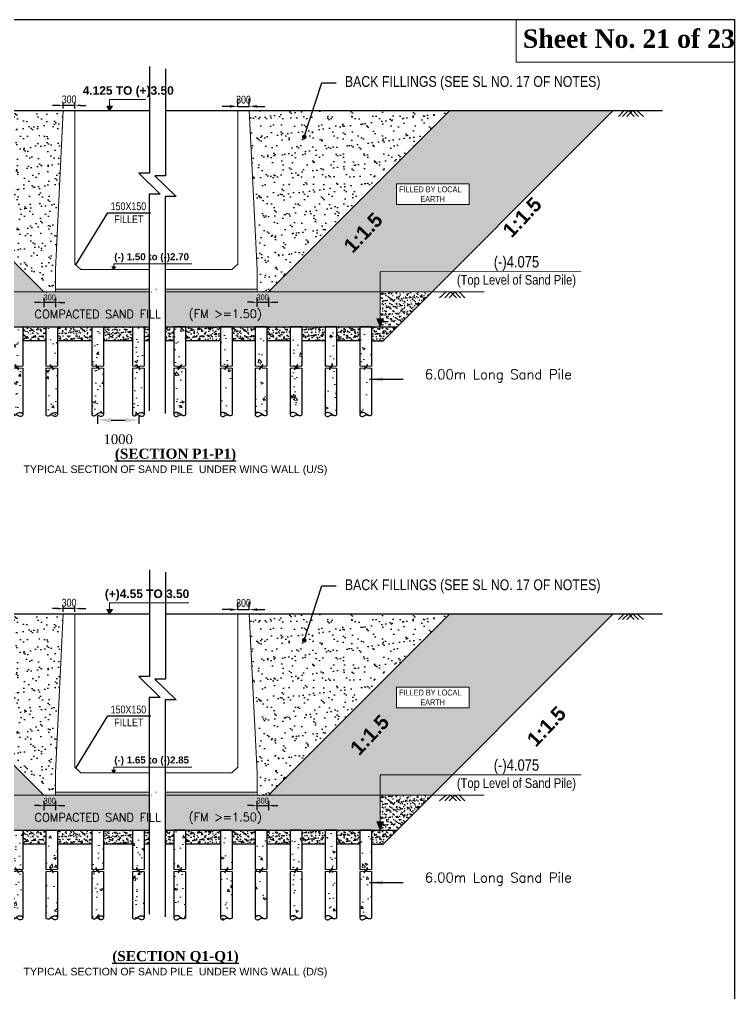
# Model space of a CAD drawing. Extents: x -119161 to 3778985, y -718511 to -30958.
# Drawn here: x 3516381 to 3534832, y -253514 to -228401 of the extents above; entities that cross this region are included whole.
import ezdxf

# ---------------------------------------------------------------- set-up
doc = ezdxf.new("R2010")
doc.units = 0
doc.header["$MEASUREMENT"] = 0
doc.linetypes.add('DASHED', pattern=[0.75, 0.5, -0.25])
doc.layers.get('0').update_dxf_attribs({"linetype": 'CONTINUOUS'})
doc.layers.get('DEFPOINTS').update_dxf_attribs({"linetype": 'CONTINUOUS'})
doc.layers.add('Dim', color=7, linetype='CONTINUOUS', lineweight=9)
doc.layers.add('HATCH', color=252, linetype='CONTINUOUS', lineweight=5)
for name, color, linetype in [('LINE', 7, 'CONTINUOUS'), ('P1', 7, 'CONTINUOUS'), ('TEXT', 10, 'CONTINUOUS'), ('TXT', 7, 'CONTINUOUS')]:
    doc.layers.add(name, color=color, linetype=linetype)
doc.styles.add('ARIAL', font='ARIALN.TTF')
doc.styles.add('BIG', font='ROMANT.SHX')
doc.styles.add('DIM', font='isocp3.shx')
doc.styles.get("Standard").update_dxf_attribs({"font": 'times.ttf', "height": 250})
doc.dimstyles.new('3', dxfattribs={"dimtxt": 225, "dimasz": 350, "dimexe": 100, "dimexo": 25, "dimgap": 9, "dimtad": 0, "dimdec": 0, "dimzin": 0, "dimdsep": 46, "dimtxsty": 'Standard', "dimcen": 0, "dimclrt": 256, "dimadec": 0, "dimazin": 0, "dimtfac": 1, "dimtdec": 0, "dimtofl": 0, "dimtmove": 2, "dimatfit": 3, "dimfxl": 1, "dimtolj": 1, "dimtzin": 0, "dimarcsym": 0})
doc.dimstyles.new('dim_100', dxfattribs={"dimtxt": 200, "dimasz": 200, "dimexe": 200, "dimexo": 100, "dimgap": 70, "dimtad": 1, "dimdec": 0, "dimzin": 0, "dimdsep": 46, "dimtxsty": 'DIM', "dimcen": 150, "dimclrd": 5, "dimclre": 5, "dimclrt": 7, "dimadec": 0, "dimazin": 0, "dimtfac": 1, "dimtdec": 0, "dimtmove": 0, "dimatfit": 3, "dimfxl": 20, "dimtolj": 1, "dimtzin": 0, "dimarcsym": 0})
doc.dimstyles.new('dim_250', dxfattribs={"dimtxt": 500, "dimasz": 500, "dimexe": 500, "dimexo": 100, "dimgap": 150, "dimtad": 1, "dimdec": 0, "dimzin": 0, "dimdsep": 46, "dimtxsty": 'ARIAL', "dimcen": 350, "dimclrd": 5, "dimclre": 5, "dimclrt": 7, "dimadec": 0, "dimazin": 0, "dimtfac": 1, "dimtdec": 0, "dimtmove": 0, "dimatfit": 3, "dimfxl": 500, "dimfxlon": 1, "dimtolj": 1, "dimtzin": 0, "dimarcsym": 0})
doc.dimstyles.new('dim_60', dxfattribs={"dimtxt": 120, "dimasz": 120, "dimexe": 60, "dimexo": 60, "dimgap": 50, "dimtad": 1, "dimdec": 0, "dimzin": 0, "dimdsep": 46, "dimtxsty": 'DIM', "dimcen": 0.09, "dimclrd": 5, "dimclre": 5, "dimclrt": 7, "dimadec": 0, "dimazin": 0, "dimtfac": 1, "dimtdec": 0, "dimtmove": 0, "dimatfit": 3, "dimfxl": 1, "dimtolj": 1, "dimtzin": 0, "dimarcsym": 0})
doc.dimstyles.new('dim_70', dxfattribs={"dimtxt": 140, "dimasz": 140, "dimexe": 70, "dimexo": 40, "dimgap": 50, "dimtad": 1, "dimdec": 0, "dimzin": 0, "dimdsep": 46, "dimtxsty": 'ARIAL', "dimcen": 0.09, "dimclrd": 5, "dimclre": 5, "dimclrt": 7, "dimadec": 0, "dimazin": 0, "dimtfac": 1, "dimtdec": 0, "dimtmove": 0, "dimatfit": 3, "dimfxl": 1, "dimtolj": 1, "dimtzin": 0, "dimarcsym": 0})
pattern_1 = [(37.5, (2451530.54, 1235415.37), (-12.59867, 385.364754), [0, -304, 0, -340, 0, -325]), (7.5, (2451530.54, 1235415.37), (353.95534, 564.42921), [0, -164, 0, -274, 0, -105]), (327.5, (2451284.54, 1235415.37), (622.82837, 1.13181), [0, -100, 0, -360, 0, -470]), (317.5, (2451284.54, 1235415.37), (601.22532, 175.53511), [0, -50, 0, -236, 0, -270])]
pattern_2 = [(37.5, (2412265.65, 1241194.8), (-4.409535, 134.877664), [0, -106.4, 0, -119, 0, -113.75]), (7.5, (2412265.65, 1241194.8), (123.88437, 197.550225), [0, -57.4, 0, -95.9, 0, -36.75]), (327.5, (2412179.55, 1241194.8), (217.98993, 0.396134), [0, -35, 0, -126, 0, -164.5]), (317.5, (2412179.55, 1241194.8), (210.428862, 61.43729), [0, -17.5, 0, -82.6, 0, -94.5])]
pattern_3 = [(37.5, (2451530.54, 1222440.35), (-12.59867, 385.364754), [0, -304, 0, -340, 0, -325]), (7.5, (2451530.54, 1222440.35), (353.95534, 564.42921), [0, -164, 0, -274, 0, -105]), (327.5, (2451284.54, 1222440.35), (622.82837, 1.13181), [0, -100, 0, -360, 0, -470]), (317.5, (2451284.54, 1222440.35), (601.22532, 175.53511), [0, -50, 0, -236, 0, -270])]
pattern_4 = [(37.5, (2412265.65, 1228219.78), (-4.409535, 134.877664), [0, -106.4, 0, -119, 0, -113.75]), (7.5, (2412265.65, 1228219.78), (123.88437, 197.550225), [0, -57.4, 0, -95.9, 0, -36.75]), (327.5, (2412179.55, 1228219.78), (217.98993, 0.396134), [0, -35, 0, -126, 0, -164.5]), (317.5, (2412179.55, 1228219.78), (210.428862, 61.43729), [0, -17.5, 0, -82.6, 0, -94.5])]

# ---------------------------------------------------------------- blocks, each defined once
blk = doc.blocks.new('*D2041')
at = {"layer": 'DEFPOINTS', "color": 0, "lineweight": -2, "ltscale": 50}
for p in [(3517512, -230615), (3517512, -230740), (3517812, -230740)]:
    blk.add_point(p, dxfattribs=at)
at = {"layer": 'HATCH', "color": 5, "lineweight": -2, "ltscale": 50}
for p, q in [((3517372, -230615), (3517232, -230615)), ((3517512, -230700), (3517512, -230545)), ((3517812, -230615), (3517512, -230615)), ((3517812, -230700), (3517812, -230545)), ((3517952, -230615), (3518092, -230615))]:
    blk.add_line(p, q, dxfattribs=at)
for points in [[(3517372, -230592), (3517372, -230638), (3517512, -230615)], [(3517952, -230592), (3517952, -230638), (3517812, -230615)]]:
    blk.add_solid(points, dxfattribs=at)
at = {"layer": 'HATCH', "color": 7, "ltscale": 50, "insert": (3517662, -230463), "char_height": 200, "attachment_point": 5, "style": 'ARIAL'}
blk.add_mtext('\\A1;300', dxfattribs=at)
blk = doc.blocks.new('*D2042')
at = {"layer": 'DEFPOINTS', "color": 0, "lineweight": -2, "ltscale": 500}
for p in [(3517012, -235425), (3517312, -235425), (3517012, -235695)]:
    blk.add_point(p, dxfattribs=at)
at = {"layer": 'Dim', "color": 5, "lineweight": -2, "ltscale": 500}
for p, q in [((3516892, -235695), (3516772, -235695)), ((3517012, -235575), (3517012, -235815)), ((3517312, -235695), (3517012, -235695)), ((3517312, -235575), (3517312, -235815)), ((3517432, -235695), (3517552, -235695))]:
    blk.add_line(p, q, dxfattribs=at)
for points in [[(3516892, -235675), (3516892, -235715), (3517012, -235695)], [(3517432, -235675), (3517432, -235715), (3517312, -235695)]]:
    blk.add_solid(points, dxfattribs=at)
at = {"layer": 'Dim', "color": 7, "ltscale": 500, "insert": (3517162, -235568), "char_height": 150, "attachment_point": 5, "style": 'ARIAL'}
blk.add_mtext('\\A1;300', dxfattribs=at)
blk = doc.blocks.new('*D2043')
at = {"layer": 'DEFPOINTS', "color": 0, "lineweight": -2, "ltscale": 50}
for p in [(3522012, -230750), (3522312, -230641), (3522312, -230750)]:
    blk.add_point(p, dxfattribs=at)
at = {"layer": 'HATCH', "color": 5, "lineweight": -2, "ltscale": 50}
for p, q in [((3522012, -230650), (3522012, -230441)), ((3522312, -230650), (3522312, -230441)), ((3521812, -230641), (3521612, -230641)), ((3522012, -230641), (3522312, -230641)), ((3522512, -230641), (3522712, -230641))]:
    blk.add_line(p, q, dxfattribs=at)
for points in [[(3521812, -230608), (3521812, -230674), (3522012, -230641)], [(3522512, -230608), (3522512, -230674), (3522312, -230641)]]:
    blk.add_solid(points, dxfattribs=at)
at = {"layer": 'HATCH', "color": 7, "ltscale": 50, "insert": (3522162, -230469), "char_height": 200, "attachment_point": 5, "style": 'ARIAL'}
blk.add_mtext('\\A1;300', dxfattribs=at)
blk = doc.blocks.new('*D2044')
at = {"layer": 'DEFPOINTS', "color": 0, "lineweight": -2, "ltscale": 500}
for p in [(3522507, -235423), (3522806, -235423), (3522806, -235693)]:
    blk.add_point(p, dxfattribs=at)
at = {"layer": 'Dim', "color": 5, "lineweight": -2, "ltscale": 500}
for p, q in [((3522387, -235693), (3522267, -235693)), ((3522507, -235573), (3522507, -235813)), ((3522507, -235693), (3522806, -235693)), ((3522806, -235573), (3522806, -235813)), ((3522926, -235693), (3523046, -235693))]:
    blk.add_line(p, q, dxfattribs=at)
for points in [[(3522387, -235673), (3522387, -235713), (3522507, -235693)], [(3522926, -235673), (3522926, -235713), (3522806, -235693)]]:
    blk.add_solid(points, dxfattribs=at)
at = {"layer": 'Dim', "color": 7, "ltscale": 500, "insert": (3522657, -235567), "char_height": 150, "attachment_point": 5, "style": 'ARIAL'}
blk.add_mtext('\\A1;300', dxfattribs=at)
blk = doc.blocks.new('RT')
at = {"layer": 'Dim', "ltscale": 50}
h = blk.add_hatch(dxfattribs=at)
h.set_pattern_fill('AR-CONC', color=8, scale=100, style=0)
h.set_pattern_definition([(50, (-3013919.5, 641592.65), (717.26018, -62.75213), [75, -825]), (355, (-3013919.5, 641592.65), (-138.75133, 752.19213), [60, -660]), (100.4514, (-3013859.75, 641587.4), (578.50938, 689.43954), [63.74019, -701.14211]), (46.1842, (-3013919.5, 641792.65), (1067.24105, -165.51901), [112.5, -1237.5]), (96.6356, (-3013830.6, 641778.9), (934.6627, 974.11787), [95.6103, -1051.713]), (351.1842, (-3013919.5, 641792.7), (934.66195, 974.1186), [90, -990]), (21, (-3013819.5, 641742.65), (596.90705, -402.61889), [75, -825]), (326, (-3013819.5, 641742.65), (243.31533, 725.15005), [60, -660]), (71.4514, (-3013769.8, 641709.1), (840.22263, 322.5305), [63.74019, -701.14211]), (37.5, (-3013919.52, 641592.65), (12.159855, 332.893854), [0, -652, 0, -670, 0, -662.5]), (7.5, (-3013919.52, 641592.65), (263.069537, 394.41171), [0, -382, 0, -637, 0, -252.5]), (327.5, (-3014142.52, 641592.65), (533.822436, -22.554872), [0, -250, 0, -780, 0, -1035]), (317.5, (-3014242.52, 641592.65), (583.18617, 100.10498), [0, -325, 0, -518, 0, -735])])
h.paths.add_polyline_path([(150, -2269), (138, -2291), (119, -2305), (97, -2311), (74, -2310), (52, -2302), (33, -2290), (15, -2276), (-6, -2267), (-29, -2266), (-52, -2273), (-64, -2281), (-86, -2289), (-109, -2290), (-130, -2283), (-150, -2271), (-150, 0), (150, 0)])
for points in [[(-150, -1014), (-44, -1014), (-44, -966), (22, -1055), (22, -1014), (150, -1014)], [(-150, -1063), (-29, -1063), (-29, -1015), (38, -1103), (38, -1063), (150, -1063)]]:
    blk.add_lwpolyline(points, dxfattribs=at)
at = {"layer": 'P1', "ltscale": 50}
for points in [[(-150, 0), (-150, -1014)], [(-150, 0), (150, 0)], [(150, 0), (150, -1014)], [(-150, -1063), (-150, -2271)], [(150, -1063), (150, -2253)]]:
    blk.add_lwpolyline(points, dxfattribs=at)
blk.add_spline([(-150, -2271), (-115, -2289), (-72, -2284), (-23, -2252), (15, -2223), (67, -2207), (106, -2210), (132, -2224), (144, -2239), (150, -2253), (150, -2266), (123, -2303), (73, -2309), (38, -2293), (10, -2273), (-18, -2265), (-51, -2273)], degree=3, dxfattribs=at)
blk = doc.blocks.new('PILE.5')
at = {"layer": 'HATCH', "color": 5}
blk.add_blockref('RT', (0, 0), dxfattribs=at)
blk = doc.blocks.new('*D2052')
at = {"layer": 'DEFPOINTS', "color": 0, "lineweight": -2, "ltscale": 50}
for p in [(3517512, -243590), (3517512, -243715), (3517812, -243715)]:
    blk.add_point(p, dxfattribs=at)
at = {"layer": 'HATCH', "color": 5, "lineweight": -2, "ltscale": 50}
for p, q in [((3517372, -243590), (3517232, -243590)), ((3517512, -243675), (3517512, -243520)), ((3517812, -243590), (3517512, -243590)), ((3517812, -243675), (3517812, -243520)), ((3517952, -243590), (3518092, -243590))]:
    blk.add_line(p, q, dxfattribs=at)
for points in [[(3517372, -243567), (3517372, -243613), (3517512, -243590)], [(3517952, -243567), (3517952, -243613), (3517812, -243590)]]:
    blk.add_solid(points, dxfattribs=at)
at = {"layer": 'HATCH', "color": 7, "ltscale": 50, "insert": (3517662, -243438), "char_height": 200, "attachment_point": 5, "style": 'ARIAL'}
blk.add_mtext('\\A1;300', dxfattribs=at)
blk = doc.blocks.new('*D2053')
at = {"layer": 'DEFPOINTS', "color": 0, "lineweight": -2, "ltscale": 500}
for p in [(3517012, -248400), (3517312, -248400), (3517012, -248670)]:
    blk.add_point(p, dxfattribs=at)
at = {"layer": 'Dim', "color": 5, "lineweight": -2, "ltscale": 500}
for p, q in [((3517012, -248550), (3517012, -248790)), ((3517312, -248550), (3517312, -248790)), ((3516892, -248670), (3516772, -248670)), ((3517312, -248670), (3517012, -248670)), ((3517432, -248670), (3517552, -248670))]:
    blk.add_line(p, q, dxfattribs=at)
for points in [[(3516892, -248650), (3516892, -248690), (3517012, -248670)], [(3517432, -248650), (3517432, -248690), (3517312, -248670)]]:
    blk.add_solid(points, dxfattribs=at)
at = {"layer": 'Dim', "color": 7, "ltscale": 500, "insert": (3517162, -248543), "char_height": 150, "attachment_point": 5, "style": 'ARIAL'}
blk.add_mtext('\\A1;300', dxfattribs=at)
blk = doc.blocks.new('*D2054')
at = {"layer": 'DEFPOINTS', "color": 0, "lineweight": -2, "ltscale": 50}
for p in [(3522012, -243725), (3522312, -243616), (3522312, -243725)]:
    blk.add_point(p, dxfattribs=at)
at = {"layer": 'HATCH', "color": 5, "lineweight": -2, "ltscale": 50}
for p, q in [((3522012, -243625), (3522012, -243416)), ((3522312, -243625), (3522312, -243416)), ((3521812, -243616), (3521612, -243616)), ((3522012, -243616), (3522312, -243616)), ((3522512, -243616), (3522712, -243616))]:
    blk.add_line(p, q, dxfattribs=at)
for points in [[(3521812, -243583), (3521812, -243649), (3522012, -243616)], [(3522512, -243583), (3522512, -243649), (3522312, -243616)]]:
    blk.add_solid(points, dxfattribs=at)
at = {"layer": 'HATCH', "color": 7, "ltscale": 50, "insert": (3522162, -243444), "char_height": 200, "attachment_point": 5, "style": 'ARIAL'}
blk.add_mtext('\\A1;300', dxfattribs=at)
blk = doc.blocks.new('*D2055')
at = {"layer": 'DEFPOINTS', "color": 0, "lineweight": -2, "ltscale": 500}
for p in [(3522507, -248398), (3522806, -248398), (3522806, -248668)]:
    blk.add_point(p, dxfattribs=at)
at = {"layer": 'Dim', "color": 5, "lineweight": -2, "ltscale": 500}
for p, q in [((3522507, -248548), (3522507, -248788)), ((3522806, -248548), (3522806, -248788)), ((3522387, -248668), (3522267, -248668)), ((3522507, -248668), (3522806, -248668)), ((3522926, -248668), (3523046, -248668))]:
    blk.add_line(p, q, dxfattribs=at)
for points in [[(3522387, -248648), (3522387, -248688), (3522507, -248668)], [(3522926, -248648), (3522926, -248688), (3522806, -248668)]]:
    blk.add_solid(points, dxfattribs=at)
at = {"layer": 'Dim', "color": 7, "ltscale": 500, "insert": (3522657, -248542), "char_height": 150, "attachment_point": 5, "style": 'ARIAL'}
blk.add_mtext('\\A1;300', dxfattribs=at)
blk = doc.blocks.new('*D2059')
at = {"layer": 'DEFPOINTS', "color": 0, "linetype": 'ByBlock', "lineweight": -2}
for p in [(3518399, -238602), (3519460, -238602), (3519460, -238730)]:
    blk.add_point(p, dxfattribs=at)
at = {"layer": 'LINE', "color": 0, "linetype": 'ByBlock', "lineweight": -2}
for p, q in [((3518399, -238627), (3518399, -238830)), ((3518749, -238730), (3519110, -238730)), ((3519460, -238627), (3519460, -238830))]:
    blk.add_line(p, q, dxfattribs=at)
for points in [[(3518749, -238672), (3518749, -238788), (3518399, -238730)], [(3519110, -238672), (3519110, -238788), (3519460, -238730)]]:
    blk.add_solid(points, dxfattribs=at)
at = {"layer": 'LINE', "linetype": 'ByBlock', "lineweight": -2, "insert": (3518929, -239225), "char_height": 250, "attachment_point": 5}
blk.add_mtext('\\A1;1000', dxfattribs=at)

msp = doc.modelspace()

# ---------------------------------------------------------------- hatches: boundary and pattern name
at = {"layer": 'Dim', "ltscale": 500}
h = msp.add_hatch(color=15, dxfattribs=at)
h.dxf.hatch_style = 1
h.paths.add_polyline_path([(3518706.1, -230639.1), (3518631.6, -230639.1), (3518706.1, -230750)])
h.paths.add_polyline_path([(3518780.7, -230639.1), (3518706.1, -230639.1), (3518706.1, -230750)])
h = msp.add_hatch(color=15, dxfattribs=at)
h.dxf.hatch_style = 1
h.paths.add_polyline_path([(3518813.3, -234776.1), (3518763.5, -234776.1), (3518813.3, -234850)])
h.paths.add_polyline_path([(3518863, -234776.1), (3518813.3, -234776.1), (3518813.3, -234850)])
h = msp.add_hatch(color=8, dxfattribs=at)
h.dxf.hatch_style = 1
h.paths.add_polyline_path([(3525777.6, -236115), (3525690.7, -236115), (3525603.9, -236115), (3525690.7, -236322.3)])
h = msp.add_hatch(color=15, dxfattribs=at)
h.dxf.hatch_style = 1
h.paths.add_polyline_path([(3518706.1, -243614.2), (3518631.6, -243614.2), (3518706.1, -243725)])
h.paths.add_polyline_path([(3518780.7, -243614.2), (3518706.1, -243614.2), (3518706.1, -243725)])
h = msp.add_hatch(color=15, dxfattribs=at)
h.dxf.hatch_style = 1
h.paths.add_polyline_path([(3518813.3, -247751.1), (3518763.5, -247751.1), (3518813.3, -247825)])
h.paths.add_polyline_path([(3518863, -247751.1), (3518813.3, -247751.1), (3518813.3, -247825)])
h = msp.add_hatch(color=8, dxfattribs=at)
h.dxf.hatch_style = 1
h.paths.add_polyline_path([(3525777.6, -249090), (3525690.7, -249090), (3525603.9, -249090), (3525690.7, -249297.3)])
at = {"layer": 'LINE', "ltscale": 50}
h = msp.add_hatch(dxfattribs=at)
h.set_pattern_fill('AR-SAND', color=0, scale=80, style=0)
h.set_pattern_definition([(37.5, (4802084.42, 359474.9), (-5.039469, 154.145902), [0, -121.6, 0, -136, 0, -130]), (7.5, (4802084.42, 359474.9), (141.582136, 225.771685), [0, -65.6, 0, -109.6, 0, -42]), (327.5, (4801986.02, 359474.9), (249.131349, 0.452724), [0, -40, 0, -144, 0, -188]), (317.5, (4801986.02, 359474.9), (240.490128, 70.214045), [0, -20, 0, -94.4, 0, -108])])
h.paths.add_polyline_path([(3512337.4, -230750), (3508135, -230750), (3512810, -235425), (3517012.4, -235425)])
h.paths.add_polyline_path([(3513717, -233172.5), (3511849.4, -233172.5), (3511849.4, -232638.2), (3513717, -232638.2)], flags=16)
h.paths.add_polyline_path([(3511851.4, -233177.5), (3513720, -233177.5), (3513720, -232618.4), (3511851.4, -232618.4)], flags=24)
h = msp.add_hatch(dxfattribs=at)
h.set_pattern_fill('AR-SAND', color=4, scale=200, style=0)
h.set_pattern_definition(pattern_1)
h.paths.add_polyline_path([(3517512.4, -230750), (3512337.4, -230750), (3517013.4, -235425.9), (3517312.4, -235426), (3517312.4, -234850)])
h = msp.add_hatch(dxfattribs=at)
h.set_pattern_fill('AR-SAND', color=4, scale=200, style=0)
h.set_pattern_definition(pattern_1)
h.paths.add_polyline_path([(3522318.6, -230750), (3527493.6, -230750), (3522817.7, -235425.9), (3522518.6, -235426), (3522518.6, -234850)])
h = msp.add_hatch(dxfattribs=at)
h.set_pattern_fill('AR-SAND', color=0, scale=80, style=0)
h.set_pattern_definition([(37.5, (4801869.51, 359465.64), (-5.039469, 154.145902), [0, -121.6, 0, -136, 0, -130]), (7.5, (4801869.51, 359465.64), (141.582136, 225.771685), [0, -65.6, 0, -109.6, 0, -42]), (327.5, (4801771.11, 359465.64), (249.131349, 0.452724), [0, -40, 0, -144, 0, -188]), (317.5, (4801771.11, 359465.64), (240.490128, 70.214045), [0, -20, 0, -94.4, 0, -108])])
h.paths.add_polyline_path([(3527981.6, -233172.5), (3526122.3, -233172.5), (3526122.3, -233186.7), (3527990.8, -233186.7), (3527990.8, -232627.6), (3526122.3, -232627.6), (3526122.3, -232638.2), (3527981.6, -232638.2)])
h.paths.add_polyline_path([(3527981.6, -233172.5), (3526125.2, -233172.5), (3526125.2, -233181.8), (3527992.8, -233181.8), (3527992.8, -232647.5), (3527981.6, -232647.5)])
h.paths.add_polyline_path([(3526114, -232638.2), (3527981.6, -232638.2), (3527981.6, -233172.5), (3526114, -233172.5)])
h.paths.add_polyline_path([(3527481.4, -230750), (3531698.9, -230750.9), (3527024.8, -235425), (3522813.5, -235417.9)])
at = {"layer": 'LINE'}
h = msp.add_hatch(dxfattribs=at)
h.set_pattern_fill('AR-SAND', color=256, scale=70, style=0)
h.set_pattern_definition(pattern_2)
h.paths.add_polyline_path([(3516950.7, -235723.8), (3517375.4, -235723.8), (3517375.4, -235414.7), (3516950.7, -235414.7)], flags=9)
h.paths.add_polyline_path([(3522444.9, -235722.2), (3522869.6, -235722.2), (3522869.6, -235413.1), (3522444.9, -235413.1)], flags=9)
h.paths.add_polyline_path([(3520763.4, -236248.7), (3523054.6, -236248.7), (3523054.6, -235760), (3520763.4, -235760)], flags=24)
h.paths.add_polyline_path([(3516747, -236157.7), (3520794.7, -236157.7), (3520794.7, -235836.9), (3516747, -235836.9)], flags=24)
h.paths.add_polyline_path([(3520142.6, -235425), (3520142.6, -236326.7), (3525688.9, -236326.7), (3525690.7, -236322.3), (3525603.9, -236114.6), (3525690, -236115), (3525687.5, -235425)])
h.paths.add_polyline_path([(3519729.7, -236326.7), (3519729.7, -235425), (3512810, -235425), (3513711.7, -236326.7)])
at = {"layer": 'LINE', "lineweight": 15}
h = msp.add_hatch(dxfattribs=at)
h.set_pattern_fill('AR-CONC', color=1, scale=20, style=0)
h.set_pattern_definition([(50, (3229677.95, -270290.19), (143.452037, -12.550427), [15, -165]), (355, (3229677.95, -270290.19), (-27.75027, 150.43843), [12, -132]), (100.451444, (3229689.9, -270291.24), (115.70177, 137.888), [12.74804, -140.22842]), (46.1842, (3229677.95, -270250.2), (213.44827, -33.10386), [22.5, -247.5]), (96.635635, (3229695.73, -270252.95), (186.93239, 194.82372), [19.12207, -210.34275]), (351.18416, (3229677.95, -270250.2), (186.93239, 194.82372), [18, -198]), (21, (3229697.95, -270260.19), (119.38141, -80.52378), [15, -165]), (326, (3229697.95, -270260.19), (48.66307, 145.03001), [12, -132]), (71.451445, (3229707.9, -270266.9), (168.044475, 64.50623), [12.74804, -140.22842]), (37.5, (3229677.95, -270290.19), (2.431971, 66.578771), [0, -130.4, 0, -134, 0, -132.5]), (7.5, (3229677.95, -270290.19), (52.613907, 78.882342), [0, -76.4, 0, -127.4, 0, -50.5]), (327.5, (3229633.35, -270290.19), (106.764487, -4.510974), [0, -50, 0, -156, 0, -207]), (317.5, (3229613.35, -270290.19), (116.637234, 20.020996), [0, -65, 0, -103.6, 0, -147])])
h.paths.add_polyline_path([(3519683.1, -235425), (3519683.1, -235350), (3517312.4, -235350), (3517312.4, -235425)])
h.paths.add_polyline_path([(3519729.7, -235426.5), (3519729.7, -235350), (3519707, -235350), (3519697.7, -235426.5)])
h.paths.add_polyline_path([(3520142.6, -235350), (3520142.6, -235426.2), (3522477, -235425), (3522477, -235350)])
at = {"layer": 'LINE'}
h = msp.add_hatch(dxfattribs=at)
h.set_pattern_fill('AR-SAND', color=256, scale=70, style=0)
h.set_pattern_definition([(37.5, (2451530.54, 1235415.37), (-4.409535, 134.877664), [0, -106.4, 0, -119, 0, -113.75]), (7.5, (2451530.54, 1235415.37), (123.88437, 197.550225), [0, -57.4, 0, -95.9, 0, -36.75]), (327.5, (2451444.44, 1235415.37), (217.98993, 0.396134), [0, -35, 0, -126, 0, -164.5]), (317.5, (2451444.44, 1235415.37), (210.428862, 61.43729), [0, -17.5, 0, -82.6, 0, -94.5])])
h.paths.add_polyline_path([(3527024.8, -235425), (3525687.5, -235425), (3525690, -236115), (3525690.7, -236115), (3525777.6, -236114.6), (3525690.7, -236322.3), (3526123.1, -236326.7)])
h = msp.add_hatch(dxfattribs=at)
h.set_pattern_fill('AR-SAND', color=256, scale=70, style=0)
h.set_pattern_definition(pattern_2)
h.paths.add_polyline_path([(3517065.5, -236676.5), (3517065.5, -236326.7), (3516465.5, -236326.7), (3516465.5, -236676.5)])
h.paths.add_polyline_path([(3518246.8, -236676.5), (3518246.8, -236326.7), (3517365.5, -236326.7), (3517365.5, -236676.5)])
h = msp.add_hatch(dxfattribs=at)
h.set_pattern_fill('AR-SAND', color=256, scale=70, style=0)
h.set_pattern_definition(pattern_2)
h.paths.add_polyline_path([(3519296.9, -236326.7), (3518546.8, -236326.7), (3518546.8, -236676.5), (3519296.9, -236676.5)])
h.paths.add_polyline_path([(3520142.6, -236326.7), (3520142.6, -236676.5), (3520365.4, -236676.5), (3520365.4, -236326.7)])
h.paths.add_polyline_path([(3519729.7, -236676.5), (3519729.7, -236326.7), (3519596.9, -236326.7), (3519596.9, -236676.5)])
h = msp.add_hatch(dxfattribs=at)
h.set_pattern_fill('AR-SAND', color=256, scale=70, style=0)
h.set_pattern_definition(pattern_2)
h.paths.add_polyline_path([(3521565.5, -236326.7), (3520665.4, -236326.7), (3520665.4, -236676.5), (3521565.5, -236676.5)])
h.paths.add_polyline_path([(3522465.5, -236326.7), (3521865.5, -236326.7), (3521865.5, -236676.5), (3522465.5, -236676.5)])
h = msp.add_hatch(dxfattribs=at)
h.set_pattern_fill('AR-SAND', color=256, scale=70, style=0)
h.set_pattern_definition(pattern_2)
h.paths.add_polyline_path([(3522765.5, -236326.7), (3522765.5, -236676.5), (3523365.5, -236676.5), (3523365.5, -236326.7)])
h.paths.add_polyline_path([(3524265.5, -236676.5), (3524265.5, -236326.7), (3523665.5, -236326.7), (3523665.5, -236676.5)])
h = msp.add_hatch(dxfattribs=at)
h.set_pattern_fill('AR-SAND', color=256, scale=70, style=0)
h.set_pattern_definition(pattern_2)
h.paths.add_polyline_path([(3525165.5, -236676.5), (3525165.5, -236326.7), (3524565.5, -236326.7), (3524565.5, -236676.5)])
h.paths.add_polyline_path([(3525765.5, -236684.3), (3526123.1, -236326.7), (3525465.5, -236326.7), (3525465.5, -236684.3)])
at = {"layer": 'LINE', "ltscale": 50}
h = msp.add_hatch(dxfattribs=at)
h.set_pattern_fill('AR-SAND', color=0, scale=80, style=0)
h.set_pattern_definition([(37.5, (4802084.42, 346499.88), (-5.039469, 154.145902), [0, -121.6, 0, -136, 0, -130]), (7.5, (4802084.42, 346499.88), (141.582136, 225.771685), [0, -65.6, 0, -109.6, 0, -42]), (327.5, (4801986.02, 346499.88), (249.131349, 0.452724), [0, -40, 0, -144, 0, -188]), (317.5, (4801986.02, 346499.88), (240.490128, 70.214045), [0, -20, 0, -94.4, 0, -108])])
h.paths.add_polyline_path([(3512337.4, -243725), (3508135, -243725), (3512810, -248400), (3517012.4, -248400)])
h.paths.add_polyline_path([(3513717, -246147.5), (3511849.4, -246147.5), (3511849.4, -245613.2), (3513717, -245613.2)], flags=16)
h.paths.add_polyline_path([(3511851.4, -246152.5), (3513720, -246152.5), (3513720, -245593.4), (3511851.4, -245593.4)], flags=24)
h = msp.add_hatch(dxfattribs=at)
h.set_pattern_fill('AR-SAND', color=4, scale=200, style=0)
h.set_pattern_definition(pattern_3)
h.paths.add_polyline_path([(3517512.4, -243725), (3512337.4, -243725), (3517013.4, -248400.9), (3517312.4, -248401), (3517312.4, -247825)])
h = msp.add_hatch(dxfattribs=at)
h.set_pattern_fill('AR-SAND', color=4, scale=200, style=0)
h.set_pattern_definition(pattern_3)
h.paths.add_polyline_path([(3522318.6, -243725), (3527493.6, -243725), (3522817.7, -248400.9), (3522518.6, -248401), (3522518.6, -247825)])
h = msp.add_hatch(dxfattribs=at)
h.set_pattern_fill('AR-SAND', color=0, scale=80, style=0)
h.set_pattern_definition([(37.5, (4801869.51, 346490.63), (-5.039469, 154.145902), [0, -121.6, 0, -136, 0, -130]), (7.5, (4801869.51, 346490.63), (141.582136, 225.771685), [0, -65.6, 0, -109.6, 0, -42]), (327.5, (4801771.11, 346490.63), (249.131349, 0.452724), [0, -40, 0, -144, 0, -188]), (317.5, (4801771.11, 346490.63), (240.490128, 70.214045), [0, -20, 0, -94.4, 0, -108])])
h.paths.add_polyline_path([(3527981.6, -246147.5), (3526122.3, -246147.5), (3526122.3, -246161.7), (3527990.8, -246161.7), (3527990.8, -245602.6), (3526122.3, -245602.6), (3526122.3, -245613.2), (3527981.6, -245613.2)])
h.paths.add_polyline_path([(3527981.6, -246147.5), (3526125.2, -246147.5), (3526125.2, -246156.8), (3527992.8, -246156.8), (3527992.8, -245622.5), (3527981.6, -245622.5)])
h.paths.add_polyline_path([(3526114, -245613.2), (3527981.6, -245613.2), (3527981.6, -246147.5), (3526114, -246147.5)])
h.paths.add_polyline_path([(3527481.4, -243725), (3531698.9, -243725.9), (3527024.8, -248400), (3522813.5, -248392.9)])
at = {"layer": 'LINE', "lineweight": 15}
h = msp.add_hatch(dxfattribs=at)
h.set_pattern_fill('AR-CONC', color=1, scale=20, style=0)
h.set_pattern_definition([(50, (3229677.95, -283265.21), (143.452037, -12.550427), [15, -165]), (355, (3229677.95, -283265.2), (-27.75027, 150.43843), [12, -132]), (100.451444, (3229689.9, -283266.25), (115.70177, 137.888), [12.74804, -140.22842]), (46.1842, (3229677.95, -283225.2), (213.44827, -33.10386), [22.5, -247.5]), (96.635635, (3229695.73, -283227.97), (186.93239, 194.82372), [19.12207, -210.34275]), (351.18416, (3229677.95, -283225.2), (186.93239, 194.82372), [18, -198]), (21, (3229697.95, -283235.21), (119.38141, -80.52378), [15, -165]), (326, (3229697.95, -283235.2), (48.66307, 145.03001), [12, -132]), (71.451445, (3229707.9, -283241.92), (168.044475, 64.50623), [12.74804, -140.22842]), (37.5, (3229677.95, -283265.207), (2.431971, 66.578771), [0, -130.4, 0, -134, 0, -132.5]), (7.5, (3229677.95, -283265.21), (52.613907, 78.882342), [0, -76.4, 0, -127.4, 0, -50.5]), (327.5, (3229633.35, -283265.207), (106.764487, -4.510974), [0, -50, 0, -156, 0, -207]), (317.5, (3229613.35, -283265.21), (116.637234, 20.020996), [0, -65, 0, -103.6, 0, -147])])
h.paths.add_polyline_path([(3519683.1, -248400), (3519683.1, -248325), (3517312.4, -248325), (3517312.4, -248400)])
h.paths.add_polyline_path([(3519729.7, -248401.5), (3519729.7, -248325), (3519707, -248325), (3519697.7, -248401.5)])
h.paths.add_polyline_path([(3520142.6, -248325), (3520142.6, -248401.3), (3522477, -248400), (3522477, -248325)])
at = {"layer": 'LINE'}
h = msp.add_hatch(dxfattribs=at)
h.set_pattern_fill('AR-SAND', color=256, scale=70, style=0)
h.set_pattern_definition(pattern_4)
h.paths.add_polyline_path([(3516950.7, -248698.8), (3517375.4, -248698.8), (3517375.4, -248389.7), (3516950.7, -248389.7)], flags=9)
h.paths.add_polyline_path([(3522444.9, -248697.3), (3522869.6, -248697.3), (3522869.6, -248388.1), (3522444.9, -248388.1)], flags=9)
h.paths.add_polyline_path([(3520763.4, -249223.8), (3523054.6, -249223.8), (3523054.6, -248735), (3520763.4, -248735)], flags=24)
h.paths.add_polyline_path([(3516747, -249132.7), (3520794.7, -249132.7), (3520794.7, -248812), (3516747, -248812)], flags=24)
h.paths.add_polyline_path([(3520142.6, -248400), (3520142.6, -249301.7), (3525688.9, -249301.7), (3525690.7, -249297.3), (3525603.9, -249089.6), (3525690, -249090), (3525687.5, -248400)])
h.paths.add_polyline_path([(3519729.7, -249301.7), (3519729.7, -248400), (3512810, -248400), (3513711.7, -249301.7)])
h = msp.add_hatch(dxfattribs=at)
h.set_pattern_fill('AR-SAND', color=256, scale=70, style=0)
h.set_pattern_definition([(37.5, (2451530.54, 1222440.35), (-4.409535, 134.877664), [0, -106.4, 0, -119, 0, -113.75]), (7.5, (2451530.54, 1222440.35), (123.88437, 197.550225), [0, -57.4, 0, -95.9, 0, -36.75]), (327.5, (2451444.44, 1222440.35), (217.98993, 0.396134), [0, -35, 0, -126, 0, -164.5]), (317.5, (2451444.44, 1222440.35), (210.428862, 61.43729), [0, -17.5, 0, -82.6, 0, -94.5])])
h.paths.add_polyline_path([(3527024.8, -248400), (3525687.5, -248400), (3525690, -249090), (3525690.7, -249090), (3525777.6, -249089.6), (3525690.7, -249297.3), (3526123.1, -249301.7)])
h = msp.add_hatch(dxfattribs=at)
h.set_pattern_fill('AR-SAND', color=256, scale=70, style=0)
h.set_pattern_definition(pattern_4)
h.paths.add_polyline_path([(3517065.5, -249651.6), (3517065.5, -249301.7), (3516465.5, -249301.7), (3516465.5, -249651.6)])
h.paths.add_polyline_path([(3518246.8, -249651.6), (3518246.8, -249301.7), (3517365.5, -249301.7), (3517365.5, -249651.6)])
h = msp.add_hatch(dxfattribs=at)
h.set_pattern_fill('AR-SAND', color=256, scale=70, style=0)
h.set_pattern_definition(pattern_4)
h.paths.add_polyline_path([(3519296.9, -249301.7), (3518546.8, -249301.7), (3518546.8, -249651.6), (3519296.9, -249651.6)])
h.paths.add_polyline_path([(3520142.6, -249301.7), (3520142.6, -249651.6), (3520365.4, -249651.6), (3520365.4, -249301.7)])
h.paths.add_polyline_path([(3519729.7, -249651.6), (3519729.7, -249301.7), (3519596.9, -249301.7), (3519596.9, -249651.6)])
h = msp.add_hatch(dxfattribs=at)
h.set_pattern_fill('AR-SAND', color=256, scale=70, style=0)
h.set_pattern_definition(pattern_4)
h.paths.add_polyline_path([(3521565.5, -249301.7), (3520665.4, -249301.7), (3520665.4, -249651.6), (3521565.5, -249651.6)])
h.paths.add_polyline_path([(3522465.5, -249301.7), (3521865.5, -249301.7), (3521865.5, -249651.6), (3522465.5, -249651.6)])
h = msp.add_hatch(dxfattribs=at)
h.set_pattern_fill('AR-SAND', color=256, scale=70, style=0)
h.set_pattern_definition(pattern_4)
h.paths.add_polyline_path([(3522765.5, -249301.7), (3522765.5, -249651.6), (3523365.5, -249651.6), (3523365.5, -249301.7)])
h.paths.add_polyline_path([(3524265.5, -249651.6), (3524265.5, -249301.7), (3523665.5, -249301.7), (3523665.5, -249651.6)])
h = msp.add_hatch(dxfattribs=at)
h.set_pattern_fill('AR-SAND', color=256, scale=70, style=0)
h.set_pattern_definition(pattern_4)
h.paths.add_polyline_path([(3525165.5, -249651.6), (3525165.5, -249301.7), (3524565.5, -249301.7), (3524565.5, -249651.6)])
h.paths.add_polyline_path([(3525765.5, -249659.3), (3526123.1, -249301.7), (3525465.5, -249301.7), (3525465.5, -249659.3)])

# ---------------------------------------------------------------- linework, layer by layer
at = {"color": 7, "lineweight": 15}
for p, q in [((3517312.4, -234850), (3517512.4, -230750)), ((3517812.4, -234705.6), (3517812.4, -230750)), ((3517957.4, -230750), (3518257.4, -230750)), ((3522012, -234705.6), (3522012, -230750)), ((3522512, -234850), (3522312, -230750)), ((3522757, -230750), (3522457, -230750)), ((3517812.4, -234705.6), (3517967.4, -234850)), ((3522012, -234705.6), (3521857.1, -234850)), ((3517312.4, -234850), (3517312.4, -235425)), ((3517967.4, -234850), (3519729.7, -234850)), ((3520142.6, -234850), (3521857.1, -234850)), ((3522512, -234850), (3522512, -235425)), ((3517312.4, -235350), (3519729.7, -235350)), ((3517312.4, -235425), (3519729.7, -235425)), ((3519780.7, -235425), (3519787.1, -235425)), ((3519900.7, -235350), (3519915.5, -235350)), ((3520142.6, -235350), (3522512, -235350)), ((3520142.6, -235425), (3522512, -235425)), ((3517312.4, -247825), (3517512.4, -243725)), ((3517812.4, -247680.6), (3517812.4, -243725)), ((3517957.4, -243725), (3518257.4, -243725)), ((3522012, -247680.6), (3522012, -243725)), ((3522512, -247825), (3522312, -243725)), ((3522757, -243725), (3522457, -243725)), ((3517312.4, -247825), (3517312.4, -248400)), ((3517812.4, -247680.6), (3517967.4, -247825)), ((3517967.4, -247825), (3519729.7, -247825)), ((3520142.6, -247825), (3521857.1, -247825)), ((3522012, -247680.6), (3521857.1, -247825)), ((3522512, -247825), (3522512, -248400)), ((3517312.4, -248325), (3519729.7, -248325)), ((3519900.7, -248325), (3519915.5, -248325)), ((3520142.6, -248325), (3522512, -248325)), ((3517312.4, -248400), (3519729.7, -248400)), ((3519780.7, -248400), (3519787.1, -248400)), ((3520142.6, -248400), (3522512, -248400))]:
    msp.add_line(p, q, dxfattribs=at)
at = {"layer": 'Dim', "ltscale": 500}
for p, q in [((3525685.7, -234900.2), (3530873.2, -234903.5, 0)), ((3525685.7, -247875.2), (3530873.2, -247878.5, 0))]:
    msp.add_line(p, q, dxfattribs=at)
for points in [[(3518707.9, -230639.1), (3518707.9, -230466), (3519642.3, -230466)], [(3518813.3, -234776.1), (3518813.3, -234700.2), (3520824.8, -234700.2)], [(3525690.7, -236322.3), (3525685.7, -234905)], [(3525690.7, -236322.3), (3525603.9, -236114.6), (3525690.7, -236115)], [(3525690.7, -236322.3), (3525777.6, -236114.6), (3525690.7, -236115)], [(3518707.9, -243614.2), (3518707.9, -243441), (3520750.3, -243441)], [(3518813.3, -247751.1), (3518813.3, -247675.2), (3520824.8, -247675.2)], [(3525690.7, -249297.3), (3525685.7, -247880.1)], [(3525690.7, -249297.3), (3525603.9, -249089.6), (3525690.7, -249090)], [(3525690.7, -249297.3), (3525777.6, -249089.6), (3525690.7, -249090)]]:
    msp.add_lwpolyline(points, dxfattribs=at)
for points in [[(3518706.1, -230750), (3518631.6, -230639.1), (3518780.7, -230639.1)], [(3518813.3, -234850), (3518863, -234776.1), (3518763.5, -234776.1)], [(3518706.1, -243725), (3518631.6, -243614.2), (3518780.7, -243614.2)], [(3518813.3, -247825), (3518863, -247751.1), (3518763.5, -247751.1)]]:
    msp.add_lwpolyline(points, close=True, dxfattribs=at)
at = {"layer": 'Dim', "lineweight": 20, "ltscale": 50}
for points in [[(3511670.7, -235425), (3519729.7, -235425)], [(3520142.6, -235425), (3528374.9, -235425)], [(3511670.7, -248400), (3519729.7, -248400)], [(3520142.6, -248400), (3528374.9, -248400)]]:
    msp.add_lwpolyline(points, dxfattribs=at)
at = {"layer": 'HATCH', "color": 8, "lineweight": 15}
for p, q in [((3518499.7, -230750), (3518923.3, -230750)), ((3518499.7, -243725), (3518923.3, -243725))]:
    msp.add_line(p, q, dxfattribs=at)
for points in [[(3531984.1, -230750), (3531834.3, -230899.8)], [(3532094.4, -230750), (3531944.6, -230899.8)], [(3532204.7, -230750), (3532054.9, -230899.8)], [(3532094.4, -230750), (3532244.2, -230899.8)], [(3532204.7, -230750), (3532354.5, -230899.8)], [(3532315, -230750), (3532486.7, -230899.8)], [(3527394.9, -235425), (3527223.2, -235574.8)], [(3527505.2, -235425), (3527355.4, -235574.8)], [(3527615.5, -235425), (3527465.7, -235574.8)], [(3527505.2, -235425), (3527655, -235574.8)], [(3527615.5, -235425), (3527765.3, -235574.8)], [(3527725.8, -235425), (3527875.6, -235574.8)], [(3531984.1, -243725), (3531834.3, -243874.8)], [(3532094.4, -243725), (3531944.6, -243874.8)], [(3532204.7, -243725), (3532054.9, -243874.8)], [(3532094.4, -243725), (3532244.2, -243874.8)], [(3532204.7, -243725), (3532354.5, -243874.8)], [(3532315, -243725), (3532486.7, -243874.8)], [(3527394.9, -248400), (3527223.2, -248549.8)], [(3527505.2, -248400), (3527355.4, -248549.8)], [(3527615.5, -248400), (3527465.7, -248549.8)], [(3527505.2, -248400), (3527655, -248549.8)], [(3527615.5, -248400), (3527765.3, -248549.8)], [(3527725.8, -248400), (3527875.6, -248549.8)]]:
    msp.add_lwpolyline(points, dxfattribs=at)
at = {"layer": 'HATCH', "color": 5, "ltscale": 50}
for points in [[(3527981.6, -232638.2), (3526114, -232638.2), (3526114, -233172.5), (3527981.6, -233172.5)], [(3527981.6, -245613.2), (3526114, -245613.2), (3526114, -246147.5), (3527981.6, -246147.5)]]:
    msp.add_lwpolyline(points, close=True, dxfattribs=at)
for points in [[(3519780.7, -235425), (3519787.1, -235425)], [(3519780.7, -248400), (3519787.1, -248400)]]:
    msp.add_lwpolyline(points, dxfattribs=at)
at = {"layer": 'LINE'}
for p, q in [((3507083.6, -230750), (3519738.8, -230750)), ((3520151.8, -230750), (3532973.5, -230750)), ((3507083.6, -243725), (3519738.8, -243725)), ((3520151.8, -243725), (3532973.5, -243725))]:
    msp.add_line(p, q, dxfattribs=at)
at = {"layer": 'LINE', "linetype": 'DASHED'}
for p, q in [((3513711.7, -236326.7), (3519729.7, -236326.7)), ((3520142.6, -236326.7), (3526123.1, -236326.7)), ((3513711.7, -249301.7), (3519729.7, -249301.7)), ((3520142.6, -249301.7), (3526123.1, -249301.7))]:
    msp.add_line(p, q, dxfattribs=at)
at = {"layer": 'LINE'}
msp.add_lwpolyline([(3534832.5, -269274.5), (3477031.7, -269274.5), (3477031.7, -228401.1), (3534832.5, -228401.1)], close=True, dxfattribs=at)
at = {"layer": 'LINE', "lineweight": 9}
msp.add_lwpolyline([(3534832.5, -228401.1), (3529200.3, -228401.1), (3529200.3, -229505.9), (3534832.5, -229505.9)], close=True, dxfattribs=at)
at = {"layer": 'LINE', "ltscale": 0.5}
for points in [[(3519738.8, -229611.3), (3519738.8, -232365.6), (3519460.6, -232365.6), (3520007.9, -232902.8), (3519729.7, -232902.8), (3519729.7, -238492.8)], [(3520151.8, -229675.8), (3520151.8, -232430.1), (3519873.5, -232430.1), (3520420.9, -232967.3), (3520142.6, -232967.3), (3520142.6, -238557.3)], [(3519738.8, -242586.3), (3519738.8, -245340.6), (3519460.6, -245340.6), (3520007.9, -245877.8), (3519729.7, -245877.8), (3519729.7, -251467.9)], [(3520151.8, -242650.8), (3520151.8, -245405.1), (3519873.5, -245405.1), (3520420.9, -245942.3), (3520142.6, -245942.3), (3520142.6, -251532.3)]]:
    msp.add_lwpolyline(points, dxfattribs=at)
at = {"layer": 'LINE'}
for points in [[(3512337.4, -230750), (3517012.4, -235425)], [(3527482.9, -230748.5), (3522806.4, -235425)], [(3531690.5, -230759.3), (3525765.5, -236684.3)], [(3516465.5, -236676.5), (3517065.5, -236676.5)], [(3517365.5, -236676.5), (3518246.8, -236676.5)], [(3518546.8, -236676.5), (3519296.9, -236676.5)], [(3519596.9, -236676.5), (3519729.7, -236676.5)], [(3520142.6, -236676.5), (3520365.4, -236676.5)], [(3520142.6, -236676.5), (3520365.4, -236676.5)], [(3520665.4, -236676.5), (3521565.5, -236676.5)], [(3521865.5, -236676.5), (3522465.5, -236676.5)], [(3522765.5, -236676.5), (3523365.5, -236676.5)], [(3523665.5, -236676.5), (3524265.5, -236676.5)], [(3524565.5, -236676.5), (3525165.5, -236676.5)], [(3525465.5, -236684.3), (3525765.5, -236684.3)], [(3525465.5, -236684.3), (3525765.5, -236684.3)], [(3512337.4, -243725), (3517012.4, -248400)], [(3527482.9, -243723.5), (3522806.4, -248400)], [(3531690.5, -243734.3), (3525765.5, -249659.3)], [(3516465.5, -249651.6), (3517065.5, -249651.6)], [(3517365.5, -249651.6), (3518246.8, -249651.6)], [(3518546.8, -249651.6), (3519296.9, -249651.6)], [(3519596.9, -249651.6), (3519729.7, -249651.6)], [(3520142.6, -249651.6), (3520365.4, -249651.6)], [(3520142.6, -249651.6), (3520365.4, -249651.6)], [(3520665.4, -249651.6), (3521565.5, -249651.6)], [(3521865.5, -249651.6), (3522465.5, -249651.6)], [(3522765.5, -249651.6), (3523365.5, -249651.6)], [(3523665.5, -249651.6), (3524265.5, -249651.6)], [(3524565.5, -249651.6), (3525165.5, -249651.6)], [(3525465.5, -249659.3), (3525765.5, -249659.3)], [(3525465.5, -249659.3), (3525765.5, -249659.3)]]:
    msp.add_lwpolyline(points, dxfattribs=at)

# ---------------------------------------------------------------- block references
at = {"layer": 'HATCH', "color": 5}
for p in [(3516315.5, -236326.7), (3517215.5, -236326.7), (3518396.8, -236326.7), (3519446.9, -236326.7), (3516315.5, -249301.7), (3517215.5, -249301.7), (3518396.8, -249301.7), (3519446.9, -249301.7)]:
    msp.add_blockref('PILE.5', p, dxfattribs=at)
at = {"layer": 'HATCH', "color": 5, "xscale": -1}
for p in [(3520515.4, -236326.7), (3521715.5, -236326.7), (3522615.5, -236326.7), (3523515.5, -236326.7), (3524415.5, -236326.7), (3525315.5, -236326.7), (3520515.4, -249301.7), (3521715.5, -249301.7), (3522615.5, -249301.7), (3523515.5, -249301.7), (3524415.5, -249301.7), (3525315.5, -249301.7)]:
    msp.add_blockref('PILE.5', p, dxfattribs=at)

# ---------------------------------------------------------------- texts
at = {"layer": 'LINE', "style": 'BIG'}
for s, p in [('COMPACTED SAND FILL', (3516770, -236104.2)), (' (FM >=1.50)', (3520600.5, -236096)), (' (FM >=1.50)', (3520600.5, -249071)), ('COMPACTED SAND FILL', (3516770, -249079.3))]:
    msp.add_text(s, height=213.84, dxfattribs=at).set_placement(p)
at = {"layer": 'LINE', "color": 7, "lineweight": 9, "insert": (3529370.1, -228657.9), "char_height": 474.319, "width": 17037.376, "attachment_point": 1}
msp.add_mtext('{\\fTimes New Roman|b1|i0|c0|p18;Sheet No. 21 of 23}', dxfattribs=at)
at = {"layer": 'LINE', "char_height": 250, "width": 11058.005, "attachment_point": 8, "style": 'BIG'}
for s, insert in [('\\P{\\fArial Narrow|b0|i0|c0|p34;\\H1.1111x;\\C7;BACK FILLINGS (SEE SL NO. 17 OF NOTES)}', (3528075.3, -230222.1)), ('6.00m Long Sand Pile', (3528736.5, -237757.4)), ('\\P{\\fArial Narrow|b0|i0|c0|p34;\\H1.1111x;\\C7;BACK FILLINGS (SEE SL NO. 17 OF NOTES)}', (3528075.3, -243197.1)), ('6.00m Long Sand Pile', (3528736.5, -250732.4))]:
    msp.add_mtext(s, dxfattribs=dict(at, insert=insert))
at = {"layer": 'TEXT', "color": 0, "char_height": 150, "width": 1814.649, "attachment_point": 4, "style": 'ARIAL'}
for insert in [(3526156, -232904.7), (3526156, -245879.8)]:
    msp.add_mtext('\\pi22.877;FILLED BY LOCAL \\P\\pi568.96;EARTH', dxfattribs=dict(at, insert=insert))
at = {"layer": 'TEXT', "ltscale": 500, "char_height": 368.794, "width": 1223.642, "attachment_point": 5, "rotation": 46.6755, "style": 'ARIAL'}
for insert in [(3529352.1, -233500.5), (3525249.9, -233897.8), (3529979.1, -246627.4), (3525417.4, -246847.8)]:
    msp.add_mtext('{\\fArial|b1|i0|c0|p34;\\C6;1:1.5}', dxfattribs=dict(at, insert=insert))
at = {"layer": 'TEXT', "color": 6, "char_height": 250, "width": 4868.751, "attachment_point": 5, "style": 'ARIAL'}
for insert in [(3529205.3, -234907.9, 0), (3529205.3, -247882.9, 0)]:
    msp.add_mtext('{\\H1.167x;\\C7;(-)4.075\\P\\H0.8571x;(Top Level of Sand Pile)}', dxfattribs=dict(at, insert=insert))
at = {"layer": 'TXT', "color": 0, "style": 'ARIAL'}
for s, insert, char_height, width, attachment_point in [('{\\fArial|b1|i0|c0|p34;\\C6;4.125 TO (+)3.50}', (3519187.7, -230265), 220, 2769.084, 5), ('\\pi384.95;150X150\\P\\pi478.61;FILLET', (3518348.9, -233383.4), 200, 1844.802, 4), ('{\\fArial|b1|i0|c0|p34;\\C6;(-) 1.50 to (-)2.70}', (3519792, -234544.6), 180, 2148.716, 5), ('{\\fArial|b1|i0|c0|p34;\\C6;(+)4.55 TO 3.50}', (3519673, -243240.1), 220, 2769.084, 5), ('\\pi384.95;150X150\\P\\pi478.61;FILLET', (3518348.9, -246358.4), 200, 1844.802, 4), ('{\\fArial|b1|i0|c0|p34;\\C6;(-) 1.65 to (-)2.85}', (3519792, -247519.6), 180, 2148.716, 5)]:
    msp.add_mtext(s, dxfattribs=dict(at, insert=insert, char_height=char_height, width=width, attachment_point=attachment_point))
at = {"layer": 'TXT', "color": 6, "ltscale": 50, "char_height": 260, "width": 10184.473, "attachment_point": 2}
for s, insert in [('{\\fTimes New Roman|b1|i0|c0|p18;\\L(SECTION P1-P1)\\P\\fArial|b0|i0|c0|p34;\\H0.75x;\\l\\C0;TYPICAL SECTION OF SAND PILE  UNDER WING WALL (U/S)}', (3520406.9, -239465.6, 0)), ('{\\fTimes New Roman|b1|i0|c0|p18;\\L(SECTION Q1-Q1)\\P\\fArial|b0|i0|c0|p34;\\H0.75x;\\l\\C0;TYPICAL SECTION OF SAND PILE  UNDER WING WALL (D/S)}', (3520406.9, -252417.8, 0))]:
    msp.add_mtext(s, dxfattribs=dict(at, insert=insert))

# ---------------------------------------------------------------- dimensions: what is measured, and where the dimension line sits
at = {"layer": 'Dim', "ltscale": 500}
for base, p1, p2, picture, middle in [((3517012.4, -235694.8), (3517312.4, -235425), (3517012.4, -235425), '*D2042', (3517162.4, -235694.8)), ((3522806.4071, -235693.2999), (3522506.8638, -235423.4532), (3522806.4071, -235423.4532), '*D2044', (3522656.6355, -235693.2999)), ((3517012.4, -248669.9), (3517312.4, -248400), (3517012.4, -248400), '*D2053', (3517162.4, -248669.9)), ((3522806.4071, -248668.315), (3522506.8638, -248398.4684), (3522806.4071, -248398.4684), '*D2055', (3522656.6355, -248668.315))]:
    dim = msp.add_linear_dim(base=base, p1=p1, p2=p2, dimstyle='dim_60', override={"dimtxt": 150, "dimexe": 120, "dimtxsty": 'ARIAL', "dimfxl": 120, "dimfxlon": 1}, dxfattribs=at)
    dim.commit()
    dim.dimension.update_dxf_attribs({"geometry": picture, "text_midpoint": middle, "dimtype": 160})
at = {"layer": 'HATCH', "color": 5, "ltscale": 50}
for base, p1, p2, picture, middle in [((3517512.4, -230614.9), (3517812.4, -230740.1), (3517512.4, -230740.1), '*D2041', (3517662.4, -230614.9)), ((3517512.4, -243589.9), (3517812.4, -243715.1), (3517512.4, -243715.1), '*D2052', (3517662.4, -243589.9))]:
    dim = msp.add_linear_dim(base=base, p1=p1, p2=p2, dimstyle='dim_70', override={"dimtxt": 200}, dxfattribs=at)
    dim.commit()
    dim.dimension.update_dxf_attribs({"geometry": picture, "text_midpoint": middle, "dimtype": 160})
at = {"layer": 'HATCH', "ltscale": 50}
for base, p1, p2, picture, middle in [((3522312, -230641.1), (3522012, -230750), (3522312, -230750), '*D2043', (3522162, -230641.1)), ((3522312, -243616.1), (3522012, -243725), (3522312, -243725), '*D2054', (3522162, -243616.1))]:
    dim = msp.add_linear_dim(base=base, p1=p1, p2=p2, dimstyle='dim_100', override={"dimtxsty": 'ARIAL', "dimtmove": 1}, dxfattribs=at)
    dim.commit()
    dim.dimension.update_dxf_attribs({"geometry": picture, "text_midpoint": middle, "dimtype": 160})
at = {"layer": 'LINE', "color": 0, "linetype": 'ByBlock', "lineweight": -2}
dim = msp.add_linear_dim(base=(3519459.6, -238730.1), p1=(3518398.5, -238602.3), p2=(3519459.6, -238602.3), text='1000', dimstyle='3', dxfattribs=at)
dim.commit()
dim.dimension.update_dxf_attribs({"geometry": '*D2059', "text_midpoint": (3518929.1, -239225.1)})

# ---------------------------------------------------------------- leaders
at = {"color": 0, "ltscale": 50}
for points in [[(3523728.9, -231430.2), (3524187.5, -230030.3), (3524552.9, -230030.3)], [(3523728.9, -244405.2), (3524187.5, -243005.3), (3524552.9, -243005.3)]]:
    msp.add_leader(points, dimstyle='dim_250', override={"dimasz": 120, "dimgap": 150, "dimtad": 0, "dimldrblk": 'Dot'}, dxfattribs=at)
at = {"layer": 'LINE'}
for points in [[(3517838.9, -234730.2), (3518659.6, -233383.4), (3519773.9, -233383.4)], [(3517838.9, -247705.2), (3518659.6, -246358.4), (3519773.9, -246358.4)]]:
    msp.add_leader(points, dimstyle='dim_60', dxfattribs=at)
for points in [[(3525414, -237677.7), (3526278, -237677.7)], [(3525414, -250652.7), (3526278, -250652.7)]]:
    msp.add_leader(points, dimstyle='3', override={"dimgap": 9, "dimtad": 0, "dimfxl": 700}, dxfattribs=at)

doc.saveas('drawing.dxf')
